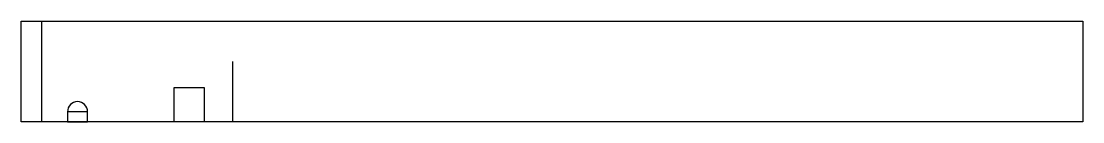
# Model space of a CAD drawing. Header units: millimetres. Extents: x -135 to 393, y -31 to 19.
import ezdxf

# ---------------------------------------------------------------- set-up
doc = ezdxf.new("R2010")
doc.units = ezdxf.units.MM
doc.layers.get('0').update_dxf_attribs({"linetype": 'CONTINUOUS'})

msp = doc.modelspace()

# ---------------------------------------------------------------- linework, layer by layer
for p, q in [((-125.03, 18.5), (-125.03, -31.5)), ((-30, -1.5), (-30, -31.5)), ((-25.03, -31.5), (-125.03, -31.5)), ((-102.03, -26.5), (-112.03, -26.5)), ((-112.03, -26.5), (-112.03, -31.5)), ((-112.03, -31.5), (-102.03, -31.5)), ((-102.03, -31.5), (-102.03, -26.5))]:
    msp.add_line(p, q)
for points in [[(-135.03, 18.5), (392.75, 18.5), (392.75, -31.5), (-135.03, -31.5)], [(-59, -14.5), (-44, -14.5), (-44, -31.5), (-59, -31.5)]]:
    msp.add_lwpolyline(points, close=True)
msp.add_arc((-107.03, -26.5), 5, 0, 180)

doc.saveas('drawing.dxf')
